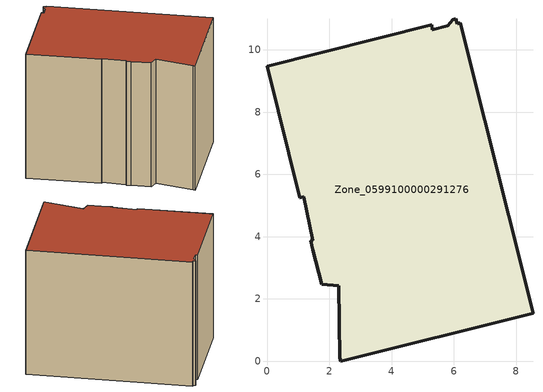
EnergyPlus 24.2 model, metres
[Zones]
Zone_0599100000291276
 floor ground (C_G): 5.31,10.64 5.8,10.76 5.97,10.97 6.07,11 6.1,10.84 6.2,10.87 8.54,1.54 2.37,0 2.34,0.11 2.3,2.42 1.76,2.47 1.48,3.58 1.4,3.87 1.46,3.88 1.17,5.28 1.06,5.25 0,9.48 5.28,10.8 z0
 wall outside (C_F): 2.34,0.11 2.37,0 8.54,1.54 6.2,10.87 6.1,10.84 6.07,11 5.97,10.97 5.8,10.76 5.31,10.64 5.28,10.8 0,9.48 1.06,5.25 1.17,5.28 1.46,3.88 1.4,3.87 1.48,3.58 1.76,2.47 2.3,2.42 2.34,0.11 z0:7.86
 roof outside (C_R): 1.48,3.58 1.76,2.47 2.3,2.42 2.34,0.11 2.37,0 8.54,1.54 6.2,10.87 6.1,10.84 6.07,11 5.97,10.97 5.8,10.76 5.31,10.64 5.28,10.8 0,9.48 1.06,5.25 1.17,5.28 1.46,3.88 1.4,3.87 z7.86
[BUILDING]
Pand.0599100000291276: North Axis=0; Terrain=City; Loads Convergence Tolerance Value=0.04; Temperature Convergence Tolerance Value=0.4; Solar Distribution=FullExterior; Maximum Number of Warmup Days=25; Minimum Number of Warmup Days=1
[Site:Location]
Rotterdam.The.Hague.AP_ZH_NLD Design_Conditions: Latitude=51.96; Longitude=4.45; Time Zone=1; Elevation=-4.5
[SITE:GROUNDTEMPERATURE:BUILDINGSURFACE]
18, 18, 18, 18, 18, 18, 18, 18, 18, 18, 18, 18
[MATERIAL] Thermal Absorptance=0.9; Solar Absorptance=0.7; Visible Absorptance=0.7
Name | Roughness | Thickness | Conductivity | Density | Specific Heat
G.TC.1965-1974 | MediumSmooth | 0.15 | 0.882353 | 540 | 1210
F.TC.1965-1974 | Rough | 0.3 | 0.697674 | 1920 | 840
R.TC.1965-1974 | MediumRough | 0.2 | 0.232558 | 1500 | 1000
[CONSTRUCTION]
C_G: G.TC.1965-1974
C_F: F.TC.1965-1974
C_R: R.TC.1965-1974
[ZONE]
Zone_0599100000291276: Type=1; Multiplier=1; Ceiling Height=Autocalculate; Volume=Autocalculate; Floor Area=autocalculate; Part of Total Floor Area=Yes
[ZONEINFILTRATION:DESIGNFLOWRATE]
Infil_Zone_0599100000291276: Zone or ZoneList or Space or SpaceList=Zone_0599100000291276; Schedule=AlwaysOn; Design Flow Rate Calculation Method=Flow/Area; Flow Rate per Floor Area=0.003; Constant Term Coefficient=1; Temperature Term Coefficient=0; Velocity Term Coefficient=0; Velocity Squared Term Coefficient=0
[HVACTEMPLATE:ZONE:IDEALLOADSAIRSYSTEM]
Zone_0599100000291276: Maximum Heating Supply Air Temperature=50; Minimum Cooling Supply Air Temperature=13; Maximum Heating Supply Air Humidity Ratio=0.0156; Minimum Cooling Supply Air Humidity Ratio=0.0077; Heating Limit=NoLimit; Cooling Limit=NoLimit; Dehumidification Control Type=ConstantSensibleHeatRatio; Cooling Sensible Heat Ratio=0.7; Dehumidification Setpoint=60; Humidification Control Type=None; Humidification Setpoint=30; Outdoor Air Method=None; Outdoor Air Flow Rate per Person=0.00944; Outdoor Air Flow Rate per Zone Floor Area=0; Outdoor Air Flow Rate per Zone=0; Demand Controlled Ventilation Type=None; Outdoor Air Economizer Type=NoEconomizer; Heat Recovery Type=None; Sensible Heat Recovery Effectiveness=0.7; Latent Heat Recovery Effectiveness=0.65
[ZONECONTROL:THERMOSTAT]
ThermostatControl_Zone_0599100000291276: Zone or ZoneList=Zone_0599100000291276; Control Type Schedule=DualSetpointControlType; Control 1=Thermostat_Zone_0599100000291276; Temperature Difference Between Cutout And Setpoint=0
[THERMOSTATSETPOINT:DUALSETPOINT]
Thermostat_Zone_0599100000291276: Heating Setpoint Temperature Schedule=HeatingSetpoint_Zone_0599100000291276; Cooling Setpoint Temperature Schedule=CoolingSetpoint_Zone_0599100000291276
[SCHEDULE:COMPACT]
HeatingSetpoint_Zone_0599100000291276: Through: 12/31, For: AllDays, Until: 24:00, 21
CoolingSetpoint_Zone_0599100000291276: Through: 12/31, For: AllDays, Until: 24:00, 24
DualSetpointControlType: Through: 12/31, For: AllDays, Until: 24:00, 4
AlwaysOn: Through: 12/31, For: AllDays, Until: 24:00, 1
